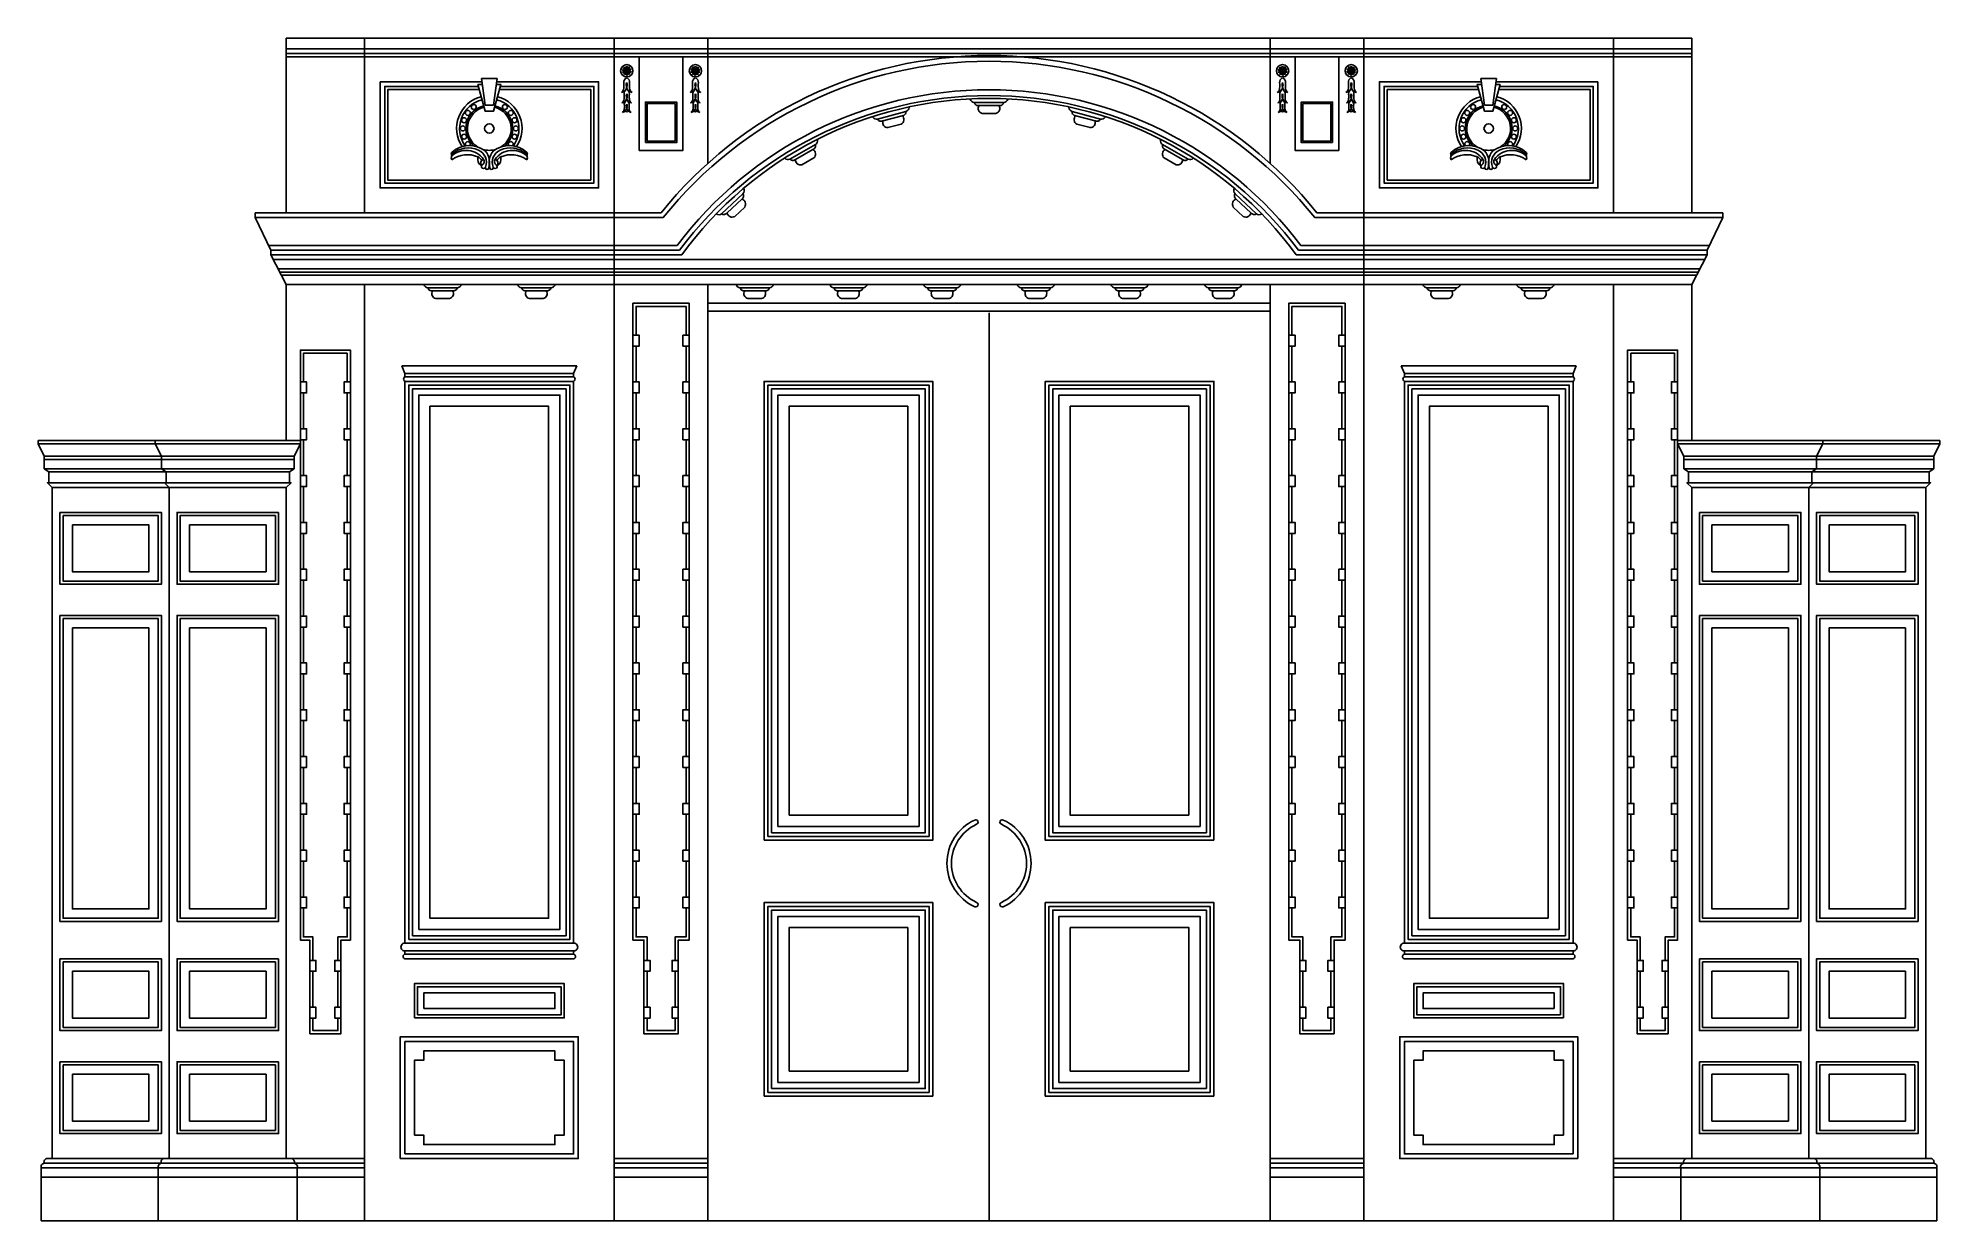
# Model space of a CAD drawing. Header units: metres. Extents: x -10 to 6080, y 0 to 3790.
import ezdxf

# ---------------------------------------------------------------- set-up
doc = ezdxf.new("R2010")
doc.units = ezdxf.units.M
for name, color, linetype in [('1', 3, 'Continuous'), ('2', 2, 'Continuous'), ('3', 3, 'Continuous'), ('7', 7, 'Continuous')]:
    doc.layers.add(name, color=color, linetype=linetype)

msp = doc.modelspace()

# ---------------------------------------------------------------- linework, layer by layer
at = {"layer": '1'}
for p, q in [((785, 3755), (5285, 3755)), ((785, 3740), (5285, 3740)), ((758.68, 3050), (5311.32, 3050)), ((763.95, 3040), (5306.05, 3040)), ((769.21, 3030), (5300.79, 3030)), ((4531.66, 2990), (4437.66, 2990)), ((4831.66, 2990), (4737.66, 2990)), ((4516.66, 2980), (4452.66, 2980)), ((4506.66, 2955), (4462.66, 2955)), ((4816.66, 2980), (4752.66, 2980)), ((4806.66, 2955), (4762.66, 2955)), ((1705, 2715), (1165, 2715)), ((1705, 2705), (1165, 2705)), ((4365, 2715), (4905, 2715)), ((4365, 2705), (4905, 2705)), ((-10, 2490), (830, 2490)), ((10, 2450), (810, 2450)), ((10, 2440), (810, 2440)), ((6080, 2490), (5240, 2490)), ((6060, 2450), (5260, 2450)), ((6060, 2440), (5260, 2440)), ((10, 2410), (810, 2410)), ((25, 2400), (795, 2400)), ((6060, 2410), (5260, 2410)), ((6045, 2400), (5275, 2400)), ((20, 2365), (795, 2365)), ((6050, 2365), (5275, 2365)), ((1163.91, 865), (1705, 865)), ((1165, 855), (1705, 855)), ((4906.09, 865), (4365, 865)), ((4905, 855), (4365, 855)), ((10, 185), (1035, 185)), ((1835, 200), (2135, 200)), ((1835, 185), (2135, 185)), ((4235, 200), (3935, 200)), ((4235, 185), (3935, 185)), ((6060, 185), (5035, 185)), ((0, 170), (1035, 170)), ((0, 140), (1035, 140)), ((1835, 170), (2135, 170)), ((1835, 140), (2135, 140)), ((4235, 170), (3935, 170)), ((4235, 140), (3935, 140)), ((6070, 170), (5035, 170)), ((6070, 140), (5035, 140))]:
    msp.add_line(p, q, dxfattribs=at)
for points in [[(685, 3215), (1992.17, 3215, -0.48), (4077.83, 3215), (5385, 3215)], [(727.86, 3125), (2036.25, 3125, -0.5), (4033.75, 3125), (5342.14, 3125)], [(735, 3110), (2043.79, 3110, -0.5), (4026.21, 3110), (5335, 3110)], [(2975, 3593.54, 0.29), (2988, 3583.54), (3082, 3583.54, 0.29), (3095, 3593.54, 0.29)], [(2663.13, 3536.5, 0.29), (2678.27, 3530.21), (2769.07, 3554.54, 0.29), (2779.04, 3567.56, 0.29)], [(2678.27, 3530.21, 0.42), (2695.35, 3524.43), (2757.17, 3540.99, 0.42), (2769.07, 3554.54, 0.42)], [(2695.35, 3524.43, 0.53), (2711.48, 3502.87), (2753.98, 3514.26, 0.53), (2757.17, 3540.99, 0.53)], [(2988, 3583.54, 0.42), (3003, 3573.54), (3067, 3573.54, 0.42), (3082, 3583.54, 0.42)], [(3003, 3573.54, 0.53), (3013, 3548.54), (3057, 3548.54, 0.53), (3067, 3573.54, 0.53)], [(3406.87, 3536.5, -0.29), (3391.73, 3530.21), (3300.93, 3554.54, -0.29), (3290.96, 3567.56, -0.29)], [(3391.73, 3530.21, -0.42), (3374.65, 3524.43), (3312.83, 3540.99, -0.42), (3300.93, 3554.54, -0.42)], [(3374.65, 3524.43, -0.53), (3358.52, 3502.87), (3316.02, 3514.26, -0.53), (3312.83, 3540.99, -0.53)], [(1422.41, 3376.39, 0.41), (1400.41, 3430.79, 0.3), (1315.39, 3417.42)], [(1447.59, 3376.39, -0.41), (1469.59, 3430.79, -0.3), (1554.61, 3417.42)], [(2380.93, 3404.54, 0.29), (2397.17, 3402.24), (2478.98, 3448.53, 0.29), (2485.37, 3463.63, 0.29)], [(2397.17, 3402.24, 0.42), (2415.15, 3400.92), (2470.85, 3432.44, 0.42), (2478.98, 3448.53, 0.42)], [(2415.15, 3400.92, 0.53), (2436.16, 3384.09), (2474.46, 3405.76, 0.53), (2470.85, 3432.44, 0.53)], [(3689.07, 3404.54, -0.29), (3672.83, 3402.24), (3591.02, 3448.53, -0.29), (3584.63, 3463.63, -0.29)], [(3654.85, 3400.92, -0.53), (3633.84, 3384.09), (3595.54, 3405.76, -0.53), (3599.15, 3432.44, -0.53)], [(3672.83, 3402.24, -0.42), (3654.85, 3400.92), (3599.15, 3432.44, -0.42), (3591.02, 3448.53, -0.42)], [(4622.41, 3376.39, 0.41), (4600.41, 3430.79, 0.3), (4515.39, 3417.42)], [(4647.59, 3376.39, -0.41), (4669.59, 3430.79, -0.3), (4754.61, 3417.42)], [(2162.18, 3225.49, 0.29), (2178.51, 3227.04), (2247.26, 3291.15, 0.29), (2249.95, 3307.33, 0.29)], [(2178.51, 3227.04, 0.42), (2196.3, 3229.96), (2243.11, 3273.61, 0.42), (2247.26, 3291.15, 0.42)], [(3907.82, 3225.49, -0.29), (3891.49, 3227.04), (3822.74, 3291.15, -0.29), (3820.05, 3307.33, -0.29)], [(3891.49, 3227.04, -0.42), (3873.7, 3229.96), (3826.89, 3273.61, -0.42), (3822.74, 3291.15, -0.42)], [(2196.3, 3229.96, 0.53), (2220.67, 3218.49), (2252.85, 3248.5, 0.53), (2243.11, 3273.61, 0.53)], [(3873.7, 3229.96, -0.53), (3849.33, 3218.49), (3817.15, 3248.5, -0.53), (3826.89, 3273.61, -0.53)], [(1225.34, 3000, 0.29), (1238.34, 2990), (1332.34, 2990, 0.29), (1345.34, 3000, 0.29)], [(1238.34, 2990, 0.42), (1253.34, 2980), (1317.34, 2980, 0.42), (1332.34, 2990, 0.42)], [(1525.34, 3000, 0.29), (1538.34, 2990), (1632.34, 2990, 0.29), (1645.34, 3000)], [(1538.34, 2990, 0.42), (1553.34, 2980), (1617.34, 2980, 0.42), (1632.34, 2990, 0.42)], [(2225.03, 3000, 0.29), (2238.03, 2990), (2332.03, 2990, 0.29), (2345.03, 3000, 0.29)], [(2238.03, 2990, 0.42), (2253.03, 2980), (2317.03, 2980, 0.42), (2332.03, 2990, 0.42)], [(2525.03, 3000, 0.29), (2538.03, 2990), (2632.03, 2990, 0.29), (2645.03, 3000, 0.29)], [(2538.03, 2990, 0.42), (2553.03, 2980), (2617.03, 2980, 0.42), (2632.03, 2990, 0.42)], [(2825.03, 3000, 0.29), (2838.03, 2990), (2932.03, 2990, 0.29), (2945.03, 3000, 0.29)], [(2838.03, 2990, 0.42), (2853.03, 2980), (2917.03, 2980, 0.42), (2932.03, 2990, 0.42)], [(3244.97, 3000, -0.29), (3231.97, 2990), (3137.97, 2990, -0.29), (3124.97, 3000, -0.29)], [(3231.97, 2990, -0.42), (3216.97, 2980), (3152.97, 2980, -0.42), (3137.97, 2990, -0.42)], [(3544.97, 3000, -0.29), (3531.97, 2990), (3437.97, 2990, -0.29), (3424.97, 3000, -0.29)], [(3531.97, 2990, -0.42), (3516.97, 2980), (3452.97, 2980, -0.42), (3437.97, 2990, -0.42)], [(3844.97, 3000, -0.29), (3831.97, 2990), (3737.97, 2990, -0.29), (3724.97, 3000, -0.29)], [(3831.97, 2990, -0.42), (3816.97, 2980), (3752.97, 2980, -0.42), (3737.97, 2990, -0.42)], [(1253.34, 2980, 0.53), (1263.34, 2955), (1307.34, 2955, 0.53), (1317.34, 2980, 0.53)], [(1553.34, 2980, 0.53), (1563.34, 2955), (1607.34, 2955, 0.53), (1617.34, 2980, 0.53)], [(2253.03, 2980, 0.53), (2263.03, 2955), (2307.03, 2955, 0.53), (2317.03, 2980, 0.53)], [(2553.03, 2980, 0.53), (2563.03, 2955), (2607.03, 2955, 0.53), (2617.03, 2980, 0.53)], [(2853.03, 2980, 0.53), (2863.03, 2955), (2907.03, 2955, 0.53), (2917.03, 2980, 0.53)], [(3216.97, 2980, -0.53), (3206.97, 2955), (3162.97, 2955, -0.53), (3152.97, 2980, -0.53)], [(3516.97, 2980, -0.53), (3506.97, 2955), (3462.97, 2955, -0.53), (3452.97, 2980, -0.53)], [(3816.97, 2980, -0.53), (3806.97, 2955), (3762.97, 2955, -0.53), (3752.97, 2980, -0.53)]]:
    msp.add_lwpolyline(points, format="xyb", dxfattribs=at)
for points in [[(1470.38, 3635), (1770, 3635), (1770, 3325), (1100, 3325), (1100, 3635), (1400.39, 3635)], [(1467.58, 3625), (1760, 3625), (1760, 3335), (1110, 3335), (1110, 3625), (1403.1, 3625)], [(4599.62, 3635), (4300, 3635), (4300, 3325), (4970, 3325), (4970, 3635), (4669.61, 3635)], [(4602.42, 3625), (4310, 3625), (4310, 3335), (4960, 3335), (4960, 3625), (4666.9, 3625)], [(2065, 2837.95), (2065, 2930), (1905, 2930), (1905, 2837.95)], [(4005, 2837.95), (4005, 2930), (4165, 2930), (4165, 2837.95)], [(1905, 2802.95), (1905, 2687.95)], [(2065, 2687.95), (2065, 2802.95)], [(4005, 2687.95), (4005, 2802.95)], [(4165, 2802.95), (4165, 2687.95)], [(980, 2780), (840, 2780), (840, 2687.95)], [(980, 2687.95), (980, 2780)], [(5090, 2780), (5230, 2780), (5230, 2687.95)], [(5090, 2687.95), (5090, 2780)], [(840, 2652.95), (840, 2537.95)], [(980, 2537.95), (980, 2652.95)], [(1905, 2652.95), (1905, 2537.95)], [(2065, 2537.95), (2065, 2652.95)], [(4005, 2537.95), (4005, 2652.95)], [(4165, 2652.95), (4165, 2537.95)], [(5090, 2537.95), (5090, 2652.95)], [(5230, 2652.95), (5230, 2537.95)], [(840, 2502.95), (840, 2387.95)], [(980, 2387.95), (980, 2502.95)], [(1905, 2502.95), (1905, 2387.95)], [(2065, 2387.95), (2065, 2502.95)], [(4005, 2387.95), (4005, 2502.95)], [(4165, 2502.95), (4165, 2387.95)], [(5090, 2387.95), (5090, 2502.95)], [(5230, 2502.95), (5230, 2387.95)], [(840, 2352.95), (840, 2237.95)], [(980, 2237.95), (980, 2352.95)], [(1905, 2352.95), (1905, 2237.95)], [(2065, 2237.95), (2065, 2352.95)], [(4005, 2237.95), (4005, 2352.95)], [(4165, 2352.95), (4165, 2237.95)], [(5090, 2237.95), (5090, 2352.95)], [(5230, 2352.95), (5230, 2237.95)], [(840, 2202.95), (840, 2087.95)], [(980, 2087.95), (980, 2202.95)], [(1905, 2202.95), (1905, 2087.95)], [(2065, 2087.95), (2065, 2202.95)], [(4005, 2087.95), (4005, 2202.95)], [(4165, 2202.95), (4165, 2087.95)], [(5090, 2087.95), (5090, 2202.95)], [(5230, 2202.95), (5230, 2087.95)], [(840, 2052.95), (840, 1937.95)], [(980, 1937.95), (980, 2052.95)], [(1905, 2052.95), (1905, 1937.95)], [(2065, 1937.95), (2065, 2052.95)], [(4005, 1937.95), (4005, 2052.95)], [(4165, 2052.95), (4165, 1937.95)], [(5090, 1937.95), (5090, 2052.95)], [(5230, 2052.95), (5230, 1937.95)], [(840, 1902.95), (840, 1787.95)], [(980, 1787.95), (980, 1902.95)], [(1905, 1902.95), (1905, 1787.95)], [(2065, 1787.95), (2065, 1902.95)], [(4005, 1787.95), (4005, 1902.95)], [(4165, 1902.95), (4165, 1787.95)], [(5090, 1787.95), (5090, 1902.95)], [(5230, 1902.95), (5230, 1787.95)], [(840, 1752.95), (840, 1637.95)], [(980, 1637.95), (980, 1752.95)], [(1905, 1752.95), (1905, 1637.95)], [(2065, 1637.95), (2065, 1752.95)], [(4005, 1637.95), (4005, 1752.95)], [(4165, 1752.95), (4165, 1637.95)], [(5090, 1637.95), (5090, 1752.95)], [(5230, 1752.95), (5230, 1637.95)], [(840, 1602.95), (840, 1487.95)], [(980, 1487.95), (980, 1602.95)], [(1905, 1602.95), (1905, 1487.95)], [(2065, 1487.95), (2065, 1602.95)], [(4005, 1487.95), (4005, 1602.95)], [(4165, 1602.95), (4165, 1487.95)], [(5090, 1487.95), (5090, 1602.95)], [(5230, 1602.95), (5230, 1487.95)], [(840, 1452.95), (840, 1337.95)], [(980, 1337.95), (980, 1452.95)], [(1905, 1452.95), (1905, 1337.95)], [(2065, 1337.95), (2065, 1452.95)], [(4005, 1337.95), (4005, 1452.95)], [(4165, 1452.95), (4165, 1337.95)], [(5090, 1337.95), (5090, 1452.95)], [(5230, 1452.95), (5230, 1337.95)], [(840, 1302.95), (840, 1187.95)], [(980, 1187.95), (980, 1302.95)], [(1905, 1302.95), (1905, 1187.95)], [(2065, 1187.95), (2065, 1302.95)], [(4005, 1187.95), (4005, 1302.95)], [(4165, 1302.95), (4165, 1187.95)], [(5090, 1187.95), (5090, 1302.95)], [(5230, 1302.95), (5230, 1187.95)], [(840, 1152.95), (840, 1037.95)], [(980, 1037.95), (980, 1152.95)], [(1905, 1152.95), (1905, 1037.95)], [(2065, 1037.95), (2065, 1152.95)], [(4005, 1037.95), (4005, 1152.95)], [(4165, 1152.95), (4165, 1037.95)], [(5090, 1037.95), (5090, 1152.95)], [(5230, 1152.95), (5230, 1037.95)], [(840, 1002.95), (840, 910), (870, 910), (870, 834.84)], [(950, 834.84), (950, 910), (980, 910), (980, 1002.95)], [(1905, 1002.95), (1905, 910), (1940, 910), (1940, 834.84)], [(2030, 834.84), (2030, 910), (2065, 910), (2065, 1002.95)], [(4040, 834.84), (4040, 910), (4005, 910), (4005, 1002.95)], [(4165, 1002.95), (4165, 910), (4130, 910), (4130, 834.84)], [(5120, 834.84), (5120, 910), (5090, 910), (5090, 1002.95)], [(5230, 1002.95), (5230, 910), (5200, 910), (5200, 834.84)], [(870, 799.84), (870, 684.84)], [(950, 684.84), (950, 799.84)], [(1940, 799.84), (1940, 684.84)], [(2030, 684.84), (2030, 799.84)], [(4040, 684.84), (4040, 799.84)], [(4130, 799.84), (4130, 684.84)], [(5120, 684.84), (5120, 799.84)], [(5200, 799.84), (5200, 684.84)], [(870, 649.84), (870, 610), (950, 610), (950, 649.84)], [(1940, 649.84), (1940, 610), (2030, 610), (2030, 649.84)], [(4130, 649.84), (4130, 610), (4040, 610), (4040, 649.84)], [(5200, 649.84), (5200, 610), (5120, 610), (5120, 649.84)]]:
    msp.add_lwpolyline(points, dxfattribs=at)
for points in [[(1935, 3455), (2035, 3455), (2035, 3585), (1935, 3585)], [(1940, 3460), (2030, 3460), (2030, 3580), (1940, 3580)], [(4135, 3455), (4035, 3455), (4035, 3585), (4135, 3585)], [(4130, 3460), (4040, 3460), (4040, 3580), (4130, 3580)], [(1895, 2802.95), (1915, 2802.95), (1915, 2837.95), (1895, 2837.95)], [(2075, 2802.95), (2055, 2802.95), (2055, 2837.95), (2075, 2837.95)], [(3995, 2802.95), (4015, 2802.95), (4015, 2837.95), (3995, 2837.95)], [(4175, 2802.95), (4155, 2802.95), (4155, 2837.95), (4175, 2837.95)], [(830, 2652.95), (850, 2652.95), (850, 2687.95), (830, 2687.95)], [(990, 2652.95), (970, 2652.95), (970, 2687.95), (990, 2687.95)], [(1895, 2652.95), (1915, 2652.95), (1915, 2687.95), (1895, 2687.95)], [(2075, 2652.95), (2055, 2652.95), (2055, 2687.95), (2075, 2687.95)], [(3995, 2652.95), (4015, 2652.95), (4015, 2687.95), (3995, 2687.95)], [(4175, 2652.95), (4155, 2652.95), (4155, 2687.95), (4175, 2687.95)], [(5080, 2652.95), (5100, 2652.95), (5100, 2687.95), (5080, 2687.95)], [(5240, 2652.95), (5220, 2652.95), (5220, 2687.95), (5240, 2687.95)], [(1177, 902), (1693, 902), (1693, 2678), (1177, 2678)], [(1189, 914), (1681, 914), (1681, 2666), (1189, 2666)], [(1209, 934), (1661, 934), (1661, 2646), (1209, 2646)], [(2327, 1232), (2843, 1232), (2843, 2678), (2327, 2678)], [(2339, 1244), (2831, 1244), (2831, 2666), (2339, 2666)], [(2359, 1264), (2811, 1264), (2811, 2646), (2359, 2646)], [(3743, 1232), (3227, 1232), (3227, 2678), (3743, 2678)], [(3731, 1244), (3239, 1244), (3239, 2666), (3731, 2666)], [(3711, 1264), (3259, 1264), (3259, 2646), (3711, 2646)], [(4893, 902), (4377, 902), (4377, 2678), (4893, 2678)], [(4881, 914), (4389, 914), (4389, 2666), (4881, 2666)], [(4861, 934), (4409, 934), (4409, 2646), (4861, 2646)], [(830, 2502.95), (850, 2502.95), (850, 2537.95), (830, 2537.95)], [(990, 2502.95), (970, 2502.95), (970, 2537.95), (990, 2537.95)], [(1895, 2502.95), (1915, 2502.95), (1915, 2537.95), (1895, 2537.95)], [(2075, 2502.95), (2055, 2502.95), (2055, 2537.95), (2075, 2537.95)], [(3995, 2502.95), (4015, 2502.95), (4015, 2537.95), (3995, 2537.95)], [(4175, 2502.95), (4155, 2502.95), (4155, 2537.95), (4175, 2537.95)], [(5080, 2502.95), (5100, 2502.95), (5100, 2537.95), (5080, 2537.95)], [(5240, 2502.95), (5220, 2502.95), (5220, 2537.95), (5240, 2537.95)], [(830, 2352.95), (850, 2352.95), (850, 2387.95), (830, 2387.95)], [(990, 2352.95), (970, 2352.95), (970, 2387.95), (990, 2387.95)], [(1895, 2352.95), (1915, 2352.95), (1915, 2387.95), (1895, 2387.95)], [(2075, 2352.95), (2055, 2352.95), (2055, 2387.95), (2075, 2387.95)], [(3995, 2352.95), (4015, 2352.95), (4015, 2387.95), (3995, 2387.95)], [(4175, 2352.95), (4155, 2352.95), (4155, 2387.95), (4175, 2387.95)], [(5080, 2352.95), (5100, 2352.95), (5100, 2387.95), (5080, 2387.95)], [(5240, 2352.95), (5220, 2352.95), (5220, 2387.95), (5240, 2387.95)], [(70, 2260), (375, 2260), (375, 2050), (70, 2050)], [(750, 2260), (445, 2260), (445, 2050), (750, 2050)], [(5320, 2260), (5625, 2260), (5625, 2050), (5320, 2050)], [(6000, 2260), (5695, 2260), (5695, 2050), (6000, 2050)], [(830, 2202.95), (850, 2202.95), (850, 2237.95), (830, 2237.95)], [(990, 2202.95), (970, 2202.95), (970, 2237.95), (990, 2237.95)], [(1895, 2202.95), (1915, 2202.95), (1915, 2237.95), (1895, 2237.95)], [(2075, 2202.95), (2055, 2202.95), (2055, 2237.95), (2075, 2237.95)], [(3995, 2202.95), (4015, 2202.95), (4015, 2237.95), (3995, 2237.95)], [(4175, 2202.95), (4155, 2202.95), (4155, 2237.95), (4175, 2237.95)], [(5080, 2202.95), (5100, 2202.95), (5100, 2237.95), (5080, 2237.95)], [(5240, 2202.95), (5220, 2202.95), (5220, 2237.95), (5240, 2237.95)], [(830, 2052.95), (850, 2052.95), (850, 2087.95), (830, 2087.95)], [(990, 2052.95), (970, 2052.95), (970, 2087.95), (990, 2087.95)], [(1895, 2052.95), (1915, 2052.95), (1915, 2087.95), (1895, 2087.95)], [(2075, 2052.95), (2055, 2052.95), (2055, 2087.95), (2075, 2087.95)], [(3995, 2052.95), (4015, 2052.95), (4015, 2087.95), (3995, 2087.95)], [(4175, 2052.95), (4155, 2052.95), (4155, 2087.95), (4175, 2087.95)], [(5080, 2052.95), (5100, 2052.95), (5100, 2087.95), (5080, 2087.95)], [(5240, 2052.95), (5220, 2052.95), (5220, 2087.95), (5240, 2087.95)], [(70, 1930), (375, 1930), (375, 970), (70, 970)], [(750, 1930), (445, 1930), (445, 970), (750, 970)], [(830, 1902.95), (850, 1902.95), (850, 1937.95), (830, 1937.95)], [(990, 1902.95), (970, 1902.95), (970, 1937.95), (990, 1937.95)], [(1895, 1902.95), (1915, 1902.95), (1915, 1937.95), (1895, 1937.95)], [(2075, 1902.95), (2055, 1902.95), (2055, 1937.95), (2075, 1937.95)], [(3995, 1902.95), (4015, 1902.95), (4015, 1937.95), (3995, 1937.95)], [(4175, 1902.95), (4155, 1902.95), (4155, 1937.95), (4175, 1937.95)], [(5080, 1902.95), (5100, 1902.95), (5100, 1937.95), (5080, 1937.95)], [(5240, 1902.95), (5220, 1902.95), (5220, 1937.95), (5240, 1937.95)], [(5320, 1930), (5625, 1930), (5625, 970), (5320, 970)], [(6000, 1930), (5695, 1930), (5695, 970), (6000, 970)], [(830, 1752.95), (850, 1752.95), (850, 1787.95), (830, 1787.95)], [(830, 1752.95), (850, 1752.95), (850, 1787.95), (830, 1787.95)], [(990, 1752.95), (970, 1752.95), (970, 1787.95), (990, 1787.95)], [(990, 1752.95), (970, 1752.95), (970, 1787.95), (990, 1787.95)], [(1895, 1752.95), (1915, 1752.95), (1915, 1787.95), (1895, 1787.95)], [(1895, 1752.95), (1915, 1752.95), (1915, 1787.95), (1895, 1787.95)], [(2075, 1752.95), (2055, 1752.95), (2055, 1787.95), (2075, 1787.95)], [(2075, 1752.95), (2055, 1752.95), (2055, 1787.95), (2075, 1787.95)], [(3995, 1752.95), (4015, 1752.95), (4015, 1787.95), (3995, 1787.95)], [(3995, 1752.95), (4015, 1752.95), (4015, 1787.95), (3995, 1787.95)], [(4175, 1752.95), (4155, 1752.95), (4155, 1787.95), (4175, 1787.95)], [(4175, 1752.95), (4155, 1752.95), (4155, 1787.95), (4175, 1787.95)], [(5080, 1752.95), (5100, 1752.95), (5100, 1787.95), (5080, 1787.95)], [(5080, 1752.95), (5100, 1752.95), (5100, 1787.95), (5080, 1787.95)], [(5240, 1752.95), (5220, 1752.95), (5220, 1787.95), (5240, 1787.95)], [(5240, 1752.95), (5220, 1752.95), (5220, 1787.95), (5240, 1787.95)], [(830, 1602.95), (850, 1602.95), (850, 1637.95), (830, 1637.95)], [(990, 1602.95), (970, 1602.95), (970, 1637.95), (990, 1637.95)], [(1895, 1602.95), (1915, 1602.95), (1915, 1637.95), (1895, 1637.95)], [(2075, 1602.95), (2055, 1602.95), (2055, 1637.95), (2075, 1637.95)], [(3995, 1602.95), (4015, 1602.95), (4015, 1637.95), (3995, 1637.95)], [(4175, 1602.95), (4155, 1602.95), (4155, 1637.95), (4175, 1637.95)], [(5080, 1602.95), (5100, 1602.95), (5100, 1637.95), (5080, 1637.95)], [(5240, 1602.95), (5220, 1602.95), (5220, 1637.95), (5240, 1637.95)], [(830, 1452.95), (850, 1452.95), (850, 1487.95), (830, 1487.95)], [(990, 1452.95), (970, 1452.95), (970, 1487.95), (990, 1487.95)], [(1895, 1452.95), (1915, 1452.95), (1915, 1487.95), (1895, 1487.95)], [(2075, 1452.95), (2055, 1452.95), (2055, 1487.95), (2075, 1487.95)], [(3995, 1452.95), (4015, 1452.95), (4015, 1487.95), (3995, 1487.95)], [(4175, 1452.95), (4155, 1452.95), (4155, 1487.95), (4175, 1487.95)], [(5080, 1452.95), (5100, 1452.95), (5100, 1487.95), (5080, 1487.95)], [(5240, 1452.95), (5220, 1452.95), (5220, 1487.95), (5240, 1487.95)], [(830, 1302.95), (850, 1302.95), (850, 1337.95), (830, 1337.95)], [(990, 1302.95), (970, 1302.95), (970, 1337.95), (990, 1337.95)], [(1895, 1302.95), (1915, 1302.95), (1915, 1337.95), (1895, 1337.95)], [(2075, 1302.95), (2055, 1302.95), (2055, 1337.95), (2075, 1337.95)], [(3995, 1302.95), (4015, 1302.95), (4015, 1337.95), (3995, 1337.95)], [(4175, 1302.95), (4155, 1302.95), (4155, 1337.95), (4175, 1337.95)], [(5080, 1302.95), (5100, 1302.95), (5100, 1337.95), (5080, 1337.95)], [(5240, 1302.95), (5220, 1302.95), (5220, 1337.95), (5240, 1337.95)], [(830, 1152.95), (850, 1152.95), (850, 1187.95), (830, 1187.95)], [(990, 1152.95), (970, 1152.95), (970, 1187.95), (990, 1187.95)], [(1895, 1152.95), (1915, 1152.95), (1915, 1187.95), (1895, 1187.95)], [(2075, 1152.95), (2055, 1152.95), (2055, 1187.95), (2075, 1187.95)], [(3995, 1152.95), (4015, 1152.95), (4015, 1187.95), (3995, 1187.95)], [(4175, 1152.95), (4155, 1152.95), (4155, 1187.95), (4175, 1187.95)], [(5080, 1152.95), (5100, 1152.95), (5100, 1187.95), (5080, 1187.95)], [(5240, 1152.95), (5220, 1152.95), (5220, 1187.95), (5240, 1187.95)], [(830, 1002.95), (850, 1002.95), (850, 1037.95), (830, 1037.95)], [(990, 1002.95), (970, 1002.95), (970, 1037.95), (990, 1037.95)], [(1895, 1002.95), (1915, 1002.95), (1915, 1037.95), (1895, 1037.95)], [(2075, 1002.95), (2055, 1002.95), (2055, 1037.95), (2075, 1037.95)], [(3995, 1002.95), (4015, 1002.95), (4015, 1037.95), (3995, 1037.95)], [(4175, 1002.95), (4155, 1002.95), (4155, 1037.95), (4175, 1037.95)], [(5080, 1002.95), (5100, 1002.95), (5100, 1037.95), (5080, 1037.95)], [(5240, 1002.95), (5220, 1002.95), (5220, 1037.95), (5240, 1037.95)], [(2327, 412), (2843, 412), (2843, 1008), (2327, 1008)], [(2339, 424), (2831, 424), (2831, 996), (2339, 996)], [(2359, 444), (2811, 444), (2811, 976), (2359, 976)], [(3743, 412), (3227, 412), (3227, 1008), (3743, 1008)], [(3731, 424), (3239, 424), (3239, 996), (3731, 996)], [(3711, 444), (3259, 444), (3259, 976), (3711, 976)], [(70, 830), (375, 830), (375, 620), (70, 620)], [(750, 830), (445, 830), (445, 620), (750, 620)], [(860, 799.84), (880, 799.84), (880, 834.84), (860, 834.84)], [(960, 799.84), (940, 799.84), (940, 834.84), (960, 834.84)], [(1930, 799.84), (1950, 799.84), (1950, 834.84), (1930, 834.84)], [(2040, 799.84), (2020, 799.84), (2020, 834.84), (2040, 834.84)], [(4030, 799.84), (4050, 799.84), (4050, 834.84), (4030, 834.84)], [(4140, 799.84), (4120, 799.84), (4120, 834.84), (4140, 834.84)], [(5110, 799.84), (5130, 799.84), (5130, 834.84), (5110, 834.84)], [(5210, 799.84), (5190, 799.84), (5190, 834.84), (5210, 834.84)], [(5320, 830), (5625, 830), (5625, 620), (5320, 620)], [(6000, 830), (5695, 830), (5695, 620), (6000, 620)], [(1205, 660.42), (1665, 660.42), (1665, 750.42), (1205, 750.42)], [(4865, 660.42), (4405, 660.42), (4405, 750.42), (4865, 750.42)], [(860, 649.84), (880, 649.84), (880, 684.84), (860, 684.84)], [(960, 649.84), (940, 649.84), (940, 684.84), (960, 684.84)], [(1930, 649.84), (1950, 649.84), (1950, 684.84), (1930, 684.84)], [(2040, 649.84), (2020, 649.84), (2020, 684.84), (2040, 684.84)], [(4030, 649.84), (4050, 649.84), (4050, 684.84), (4030, 684.84)], [(4140, 649.84), (4120, 649.84), (4120, 684.84), (4140, 684.84)], [(5110, 649.84), (5130, 649.84), (5130, 684.84), (5110, 684.84)], [(5210, 649.84), (5190, 649.84), (5190, 684.84), (5210, 684.84)], [(1165, 215), (1705, 215), (1705, 575), (1165, 575)], [(4905, 215), (4365, 215), (4365, 575), (4905, 575)], [(70, 500), (375, 500), (375, 290), (70, 290)], [(750, 500), (445, 500), (445, 290), (750, 290)], [(5320, 500), (5625, 500), (5625, 290), (5320, 290)], [(6000, 500), (5695, 500), (5695, 290), (6000, 290)]]:
    msp.add_lwpolyline(points, close=True, dxfattribs=at)
for centre, radius in [((1354.16, 3526.41), 8), ((1366.23, 3550.1), 8), ((1385.04, 3568.91), 8), ((1484.96, 3568.91), 8), ((1503.77, 3550.1), 8), ((1515.84, 3526.41), 8), ((4554.16, 3526.41), 8), ((4566.23, 3550.1), 8), ((4585.04, 3568.91), 8), ((4684.96, 3568.91), 8), ((4703.77, 3550.1), 8), ((4715.84, 3526.41), 8), ((1350, 3500.14), 8), ((1354.16, 3473.88), 8), ((1435, 3500.14), 15), ((1515.84, 3473.88), 8), ((1520, 3500.14), 8), ((4550, 3500.14), 8), ((4554.16, 3473.88), 8), ((4635, 3500.14), 15), ((4715.84, 3473.88), 8), ((4720, 3500.14), 8)]:
    msp.add_circle(centre, radius, dxfattribs=at)
for centre, radius, start, end in [((1435, 3500.14), 95, 104.04, 215.89), ((1435, 3500.14), 75, 103.75, 227.96), ((1435, 3500.14), 70, 103.65, 236.84), ((1435, 3500.14), 70, 303.16, 76.25), ((1435, 3500.14), 75, 312.04, 76.12), ((1435, 3500.14), 95, 324.11, 75.75), ((4635, 3500.14), 95, 104.25, 215.89), ((4635, 3500.14), 75, 103.88, 227.96), ((4635, 3500.14), 70, 103.75, 236.84), ((4635, 3500.14), 70, 303.16, 76.35), ((4635, 3500.14), 75, 312.04, 76.25), ((4635, 3500.14), 95, 324.11, 75.96), ((1361.18, 3361.32), 68.65, 35.92, 132.28), ((1366.23, 3450.18), 8, 324.44, 222.33), ((1435, 3500.14), 70, 253.31, 286.69), ((1508.82, 3361.32), 68.65, 47.72, 144.08), ((1503.77, 3450.18), 8, 317.67, 215.56), ((4561.18, 3361.32), 68.65, 35.92, 132.28), ((4566.23, 3450.18), 8, 324.44, 222.33), ((4635, 3500.14), 70, 253.31, 286.69), ((4708.82, 3361.32), 68.65, 47.72, 144.08), ((4703.77, 3450.18), 8, 317.67, 215.56), ((1390.3, 3387.58), 22.71, 25.73, 69.39), ((1421.76, 3388.05), 14.46, 110.23, 215.51), ((1404.41, 3394.73), 14.15, 305.29, 29.03), ((1465.59, 3394.73), 14.15, 150.97, 234.71), ((1448.24, 3388.05), 14.46, 324.49, 69.77), ((1479.7, 3387.58), 22.71, 110.61, 154.27), ((4590.3, 3387.58), 22.71, 25.73, 69.39), ((4621.76, 3388.05), 14.46, 110.23, 215.51), ((4604.41, 3394.73), 14.15, 305.29, 29.03), ((4665.59, 3394.73), 14.15, 150.97, 234.71), ((4648.24, 3388.05), 14.46, 324.49, 69.77), ((4679.7, 3387.58), 22.71, 110.61, 154.27), ((4438.93, 3005.1), 15.15, 199.67, 265.2), ((4450.14, 2992.46), 12.72, 191.17, 281.45), ((4519.18, 2992.46), 12.72, 258.55, 348.83), ((4530.39, 3005.1), 15.15, 274.8, 340.33), ((4738.93, 3005.1), 15.15, 199.67, 265.2), ((4750.14, 2992.46), 12.72, 191.17, 281.45), ((4819.18, 2992.46), 12.72, 258.55, 348.83), ((4830.39, 3005.1), 15.15, 274.8, 340.33), ((4466.13, 2970.89), 16.26, 145.93, 257.68), ((4503.19, 2970.89), 16.26, 282.32, 34.07), ((4766.13, 2970.89), 16.26, 145.93, 257.68), ((4803.19, 2970.89), 16.26, 282.32, 34.07)]:
    msp.add_arc(centre, radius, start, end, dxfattribs=at)
at = {"layer": '2'}
msp.add_line((0, 0), (6070, 0), dxfattribs=at)
at = {"layer": '3'}
for centre, radius in [((1875.12, 3685.05), 19.85), ((2094.88, 3685.05), 19.85), ((3975.12, 3685.05), 19.85), ((4194.88, 3685.05), 19.85), ((1874.86, 3556.83), 3.68), ((2095.14, 3556.83), 3.68), ((3974.86, 3556.83), 3.68), ((4195.14, 3556.83), 3.68)]:
    msp.add_circle(centre, radius, dxfattribs=at)
for centre, radius, start, end in [((1865.2, 3679.53), 10.76, 29.73, 113.2), ((1870.16, 3694.32), 10.42, 208.02, 294.9), ((1870.34, 3674.75), 10.76, 65.73, 149.2), ((1865.66, 3689.63), 10.42, 244.02, 330.9), ((1882.27, 3647.89), 16.84, 120.25, 183.28), ((1876.55, 3695.46), 10.42, 172.02, 258.9), ((1863.85, 3686.42), 10.76, 353.73, 77.2), ((1877.3, 3673.91), 10.76, 101.73, 185.2), ((1864.77, 3683.19), 10.42, 280.02, 6.9), ((1882.4, 3692.63), 10.42, 136.02, 222.9), ((1883.43, 3677.32), 10.76, 137.73, 221.2), ((1866.8, 3692.78), 10.76, 317.73, 41.2), ((1885.47, 3686.91), 10.42, 100.02, 186.9), ((1872.94, 3696.19), 10.76, 281.73, 5.2), ((1867.84, 3677.46), 10.42, 316.02, 42.9), ((1884.58, 3680.47), 10.42, 64.02, 150.9), ((1879.9, 3695.35), 10.76, 245.73, 329.2), ((1886.39, 3683.68), 10.76, 173.73, 257.2), ((1880.08, 3675.78), 10.42, 28.02, 114.9), ((1885.04, 3690.57), 10.76, 209.73, 293.2), ((1873.69, 3674.63), 10.42, 352.02, 78.9), ((1867.58, 3647.89), 16.84, 356.72, 59.75), ((2089.92, 3675.78), 10.42, 65.1, 151.98), ((2084.96, 3690.57), 10.76, 246.8, 330.27), ((2085.42, 3680.47), 10.42, 29.1, 115.98), ((2090.1, 3695.35), 10.76, 210.8, 294.27), ((2102.42, 3647.89), 16.84, 120.25, 183.28), ((2096.31, 3674.63), 10.42, 101.1, 187.98), ((2083.61, 3683.68), 10.76, 282.8, 6.27), ((2097.06, 3696.19), 10.76, 174.8, 258.27), ((2084.53, 3686.91), 10.42, 353.1, 79.98), ((2102.16, 3677.46), 10.42, 137.1, 223.98), ((2103.2, 3692.78), 10.76, 138.8, 222.27), ((2086.57, 3677.32), 10.76, 318.8, 42.27), ((2105.23, 3683.19), 10.42, 173.1, 259.98), ((2092.7, 3673.91), 10.76, 354.8, 78.27), ((2087.6, 3692.63), 10.42, 317.1, 43.98), ((2099.66, 3674.75), 10.76, 30.8, 114.27), ((2104.34, 3689.63), 10.42, 209.1, 295.98), ((2106.15, 3686.42), 10.76, 102.8, 186.27), ((2099.84, 3694.32), 10.42, 245.1, 331.98), ((2093.45, 3695.46), 10.42, 281.1, 7.98), ((2104.8, 3679.53), 10.76, 66.8, 150.27), ((2087.73, 3647.89), 16.84, 356.72, 59.75), ((3965.2, 3679.53), 10.76, 29.73, 113.2), ((3970.16, 3694.32), 10.42, 208.02, 294.9), ((3970.34, 3674.75), 10.76, 65.73, 149.2), ((3965.66, 3689.63), 10.42, 244.02, 330.9), ((3982.27, 3647.89), 16.84, 120.25, 183.28), ((3976.55, 3695.46), 10.42, 172.02, 258.9), ((3963.85, 3686.42), 10.76, 353.73, 77.2), ((3977.3, 3673.91), 10.76, 101.73, 185.2), ((3964.77, 3683.19), 10.42, 280.02, 6.9), ((3982.4, 3692.63), 10.42, 136.02, 222.9), ((3983.43, 3677.32), 10.76, 137.73, 221.2), ((3966.8, 3692.78), 10.76, 317.73, 41.2), ((3985.47, 3686.91), 10.42, 100.02, 186.9), ((3972.94, 3696.19), 10.76, 281.73, 5.2), ((3967.84, 3677.46), 10.42, 316.02, 42.9), ((3984.58, 3680.47), 10.42, 64.02, 150.9), ((3979.9, 3695.35), 10.76, 245.73, 329.2), ((3986.39, 3683.68), 10.76, 173.73, 257.2), ((3980.08, 3675.78), 10.42, 28.02, 114.9), ((3985.04, 3690.57), 10.76, 209.73, 293.2), ((3973.69, 3674.63), 10.42, 352.02, 78.9), ((3967.58, 3647.89), 16.84, 356.72, 59.75), ((4189.92, 3675.78), 10.42, 65.1, 151.98), ((4184.96, 3690.57), 10.76, 246.8, 330.27), ((4185.42, 3680.47), 10.42, 29.1, 115.98), ((4190.1, 3695.35), 10.76, 210.8, 294.27), ((4202.42, 3647.89), 16.84, 120.25, 183.28), ((4196.31, 3674.63), 10.42, 101.1, 187.98), ((4183.61, 3683.68), 10.76, 282.8, 6.27), ((4197.06, 3696.19), 10.76, 174.8, 258.27), ((4184.53, 3686.91), 10.42, 353.1, 79.98), ((4202.16, 3677.46), 10.42, 137.1, 223.98), ((4203.2, 3692.78), 10.76, 138.8, 222.27), ((4186.57, 3677.32), 10.76, 318.8, 42.27), ((4205.23, 3683.19), 10.42, 173.1, 259.98), ((4192.7, 3673.91), 10.76, 354.8, 78.27), ((4187.6, 3692.63), 10.42, 317.1, 43.98), ((4199.66, 3674.75), 10.76, 30.8, 114.27), ((4204.34, 3689.63), 10.42, 209.1, 295.98), ((4206.15, 3686.42), 10.76, 102.8, 186.27), ((4199.84, 3694.32), 10.42, 245.1, 331.98), ((4193.45, 3695.46), 10.42, 281.1, 7.98), ((4204.8, 3679.53), 10.76, 66.8, 150.27), ((4187.73, 3647.89), 16.84, 356.72, 59.75), ((1856.65, 3633.53), 18.1, 273.94, 357.92), ((1849.52, 3629.06), 15.96, 301.63, 2.82), ((1858.3, 3598.29), 16.46, 273.94, 357.92), ((1851.82, 3594.23), 14.51, 301.63, 2.82), ((1782.37, 3638.39), 83.53, 354.13, 5.87), ((1881.6, 3611.35), 15.31, 120.25, 183.28), ((1790.78, 3602.71), 75.94, 354.13, 5.87), ((1895.15, 3640.36), 21.74, 161.36, 200.14), ((1893.31, 3604.5), 19.77, 161.36, 200.14), ((1856.53, 3604.5), 19.77, 339.86, 18.64), ((1891.54, 3598.29), 16.46, 182.08, 266.06), ((1854.7, 3640.36), 21.74, 339.86, 18.64), ((1893.2, 3633.53), 18.1, 182.08, 266.06), ((1868.24, 3611.35), 15.31, 356.72, 59.75), ((1959.06, 3602.71), 75.94, 174.13, 185.87), ((1898.02, 3594.23), 14.51, 177.18, 238.37), ((1967.48, 3638.39), 83.53, 174.13, 185.87), ((1900.33, 3629.06), 15.96, 177.18, 238.37), ((2076.8, 3633.53), 18.1, 273.94, 357.92), ((2069.67, 3629.06), 15.96, 301.63, 2.82), ((2078.46, 3598.29), 16.46, 273.94, 357.92), ((2071.98, 3594.23), 14.51, 301.63, 2.82), ((2002.52, 3638.39), 83.53, 354.13, 5.87), ((2101.76, 3611.35), 15.31, 120.25, 183.28), ((2010.94, 3602.71), 75.94, 354.13, 5.87), ((2115.3, 3640.36), 21.74, 161.36, 200.14), ((2113.47, 3604.5), 19.77, 161.36, 200.14), ((2076.69, 3604.5), 19.77, 339.86, 18.64), ((2111.7, 3598.29), 16.46, 182.08, 266.06), ((2074.85, 3640.36), 21.74, 339.86, 18.64), ((2113.35, 3633.53), 18.1, 182.08, 266.06), ((2088.4, 3611.35), 15.31, 356.72, 59.75), ((2179.22, 3602.71), 75.94, 174.13, 185.87), ((2118.18, 3594.23), 14.51, 177.18, 238.37), ((2187.63, 3638.39), 83.53, 174.13, 185.87), ((2120.48, 3629.06), 15.96, 177.18, 238.37), ((3956.65, 3633.53), 18.1, 273.94, 357.92), ((3949.52, 3629.06), 15.96, 301.63, 2.82), ((3958.3, 3598.29), 16.46, 273.94, 357.92), ((3951.82, 3594.23), 14.51, 301.63, 2.82), ((3882.37, 3638.39), 83.53, 354.13, 5.87), ((3981.6, 3611.35), 15.31, 120.25, 183.28), ((3890.78, 3602.71), 75.94, 354.13, 5.87), ((3995.15, 3640.36), 21.74, 161.36, 200.14), ((3993.31, 3604.5), 19.77, 161.36, 200.14), ((3956.53, 3604.5), 19.77, 339.86, 18.64), ((3991.54, 3598.29), 16.46, 182.08, 266.06), ((3954.7, 3640.36), 21.74, 339.86, 18.64), ((3993.2, 3633.53), 18.1, 182.08, 266.06), ((3968.24, 3611.35), 15.31, 356.72, 59.75), ((4059.06, 3602.71), 75.94, 174.13, 185.87), ((3998.02, 3594.23), 14.51, 177.18, 238.37), ((4067.48, 3638.39), 83.53, 174.13, 185.87), ((4000.33, 3629.06), 15.96, 177.18, 238.37), ((4176.8, 3633.53), 18.1, 273.94, 357.92), ((4169.67, 3629.06), 15.96, 301.63, 2.82), ((4178.46, 3598.29), 16.46, 273.94, 357.92), ((4171.98, 3594.23), 14.51, 301.63, 2.82), ((4102.52, 3638.39), 83.53, 354.13, 5.87), ((4201.76, 3611.35), 15.31, 120.25, 183.28), ((4110.94, 3602.71), 75.94, 354.13, 5.87), ((4215.3, 3640.36), 21.74, 161.36, 200.14), ((4213.47, 3604.5), 19.77, 161.36, 200.14), ((4176.69, 3604.5), 19.77, 339.86, 18.64), ((4211.7, 3598.29), 16.46, 182.08, 266.06), ((4174.85, 3640.36), 21.74, 339.86, 18.64), ((4213.35, 3633.53), 18.1, 182.08, 266.06), ((4188.4, 3611.35), 15.31, 356.72, 59.75), ((4279.22, 3602.71), 75.94, 174.13, 185.87), ((4218.18, 3594.23), 14.51, 177.18, 238.37), ((4287.63, 3638.39), 83.53, 174.13, 185.87), ((4220.48, 3629.06), 15.96, 177.18, 238.37), ((1854.15, 3562.98), 13.06, 301.63, 2.82), ((1859.99, 3566.64), 14.81, 273.94, 357.92), ((1880.95, 3578.39), 13.78, 120.25, 183.28), ((1799.21, 3570.61), 68.34, 354.13, 5.87), ((1891.49, 3572.23), 17.79, 161.36, 200.14), ((1858.39, 3572.23), 17.79, 339.86, 18.64), ((1889.9, 3566.64), 14.81, 182.08, 266.06), ((1868.93, 3578.39), 13.78, 356.72, 59.75), ((1950.67, 3570.61), 68.34, 174.13, 185.87), ((1895.73, 3562.98), 13.06, 177.18, 238.37), ((2080.1, 3566.64), 14.81, 273.94, 357.92), ((2074.27, 3562.98), 13.06, 301.63, 2.82), ((2101.07, 3578.39), 13.78, 120.25, 183.28), ((2019.33, 3570.61), 68.34, 354.13, 5.87), ((2111.61, 3572.23), 17.79, 161.36, 200.14), ((2078.51, 3572.23), 17.79, 339.86, 18.64), ((2110.01, 3566.64), 14.81, 182.08, 266.06), ((2089.05, 3578.39), 13.78, 356.72, 59.75), ((2170.79, 3570.61), 68.34, 174.13, 185.87), ((2115.85, 3562.98), 13.06, 177.18, 238.37), ((3954.15, 3562.98), 13.06, 301.63, 2.82), ((3959.99, 3566.64), 14.81, 273.94, 357.92), ((3980.95, 3578.39), 13.78, 120.25, 183.28), ((3899.21, 3570.61), 68.34, 354.13, 5.87), ((3991.49, 3572.23), 17.79, 161.36, 200.14), ((3958.39, 3572.23), 17.79, 339.86, 18.64), ((3989.9, 3566.64), 14.81, 182.08, 266.06), ((3968.93, 3578.39), 13.78, 356.72, 59.75), ((4050.67, 3570.61), 68.34, 174.13, 185.87), ((3995.73, 3562.98), 13.06, 177.18, 238.37), ((4180.1, 3566.64), 14.81, 273.94, 357.92), ((4174.27, 3562.98), 13.06, 301.63, 2.82), ((4201.07, 3578.39), 13.78, 120.25, 183.28), ((4119.33, 3570.61), 68.34, 354.13, 5.87), ((4211.61, 3572.23), 17.79, 161.36, 200.14), ((4178.51, 3572.23), 17.79, 339.86, 18.64), ((4210.01, 3566.64), 14.81, 182.08, 266.06), ((4189.05, 3578.39), 13.78, 356.72, 59.75), ((4270.79, 3570.61), 68.34, 174.13, 185.87), ((4215.85, 3562.98), 13.06, 177.18, 238.37)]:
    msp.add_arc(centre, radius, start, end, dxfattribs=at)
at = {"layer": '7'}
for p, q in [((785, 3790), (5285, 3790)), ((785, 3230), (785, 3790)), ((1035, 3230), (1035, 3790)), ((1835, 3000), (1835, 3790)), ((2135, 3387.08), (2135, 3790)), ((3935, 3387.08), (3935, 3790)), ((4235, 3000), (4235, 3790)), ((5035, 3230), (5035, 3790)), ((5285, 3230), (5285, 3790)), ((785, 3730), (5285, 3730)), ((742.89, 3080), (5327.11, 3080)), ((785, 2500), (785, 3000)), ((785, 3000), (5285, 3000)), ((1035, 0), (1035, 3000)), ((1835, 0), (1835, 3000)), ((2135, 0), (2135, 3000)), ((3935, 0), (3935, 3000)), ((4235, 0), (4235, 3000)), ((5035, 0), (5035, 3000)), ((5285, 2500), (5285, 3000)), ((2135, 2940), (3935, 2940)), ((2135, 2915), (3935, 2915)), ((3035, 0), (3035, 2910)), ((1715, 2740), (1155, 2740)), ((1165, 2690), (1165, 890)), ((1705, 2690), (1165, 2690)), ((1715, 2740), (1705, 2715)), ((1705, 2715), (1705, 2705)), ((1705, 890), (1705, 2690)), ((4355, 2740), (4915, 2740)), ((4355, 2740), (4365, 2715)), ((4365, 2715), (4365, 2705)), ((4365, 890), (4365, 2690)), ((4365, 2690), (4905, 2690)), ((4905, 2690), (4905, 890)), ((-10, 2500), (830, 2500)), ((6080, 2500), (5240, 2500)), ((20, 2365), (25, 2365)), ((35, 200), (35, 2350)), ((35, 2350), (785, 2350)), ((410, 2350), (410, 200)), ((785, 200), (785, 2350)), ((5285, 200), (5285, 2350)), ((5285, 200), (5285, 2350)), ((6035, 2350), (5285, 2350)), ((5660, 2350), (5660, 200)), ((6035, 200), (6035, 2350)), ((6050, 2365), (6045, 2365)), ((1165, 890), (1705, 890)), ((4905, 890), (4365, 890)), ((1165, 840), (1705, 840)), ((4905, 840), (4365, 840)), ((35, 200), (1035, 200)), ((6035, 200), (5035, 200))]:
    msp.add_line(p, q, dxfattribs=at)
for points in [[(5385, 3230), (4085, 3230, 0.48), (1985, 3230), (685, 3230)], [(735, 3095), (2051.38, 3095, -0.51), (4018.62, 3095), (5335, 3095)], [(1422.41, 3376.39, 0.86), (1431.89, 3370.79, 0.28), (1421.95, 3428.16, 0.37), (1314.83, 3423.05)], [(1447.59, 3376.39, -0.86), (1438.11, 3370.79, -0.28), (1448.05, 3428.16, -0.37), (1555.17, 3423.05)], [(4622.41, 3376.39, 0.86), (4631.89, 3370.79, 0.28), (4621.95, 3428.16, 0.37), (4514.83, 3423.05)], [(4647.59, 3376.39, -0.86), (4638.11, 3370.79, -0.28), (4648.05, 3428.16, -0.37), (4755.17, 3423.05)], [(1155, 2740), (1165, 2715), (1165, 2705, 0.59), (1165, 2690)], [(1715, 2740), (1705, 2715), (1705, 2705, -0.59), (1705, 2690)], [(4355, 2740), (4365, 2715), (4365, 2705, 0.59), (4365, 2690)], [(4915, 2740), (4905, 2715), (4905, 2705, -0.59), (4905, 2690)], [(1163.91, 890), (1165, 890, 1.04), (1165, 865), (1165, 855)], [(1705, 855), (1705, 865, 1.04), (1705, 890), (1706.09, 890)], [(4365, 855), (4365, 865, -1.04), (4365, 890), (4363.91, 890)], [(4906.09, 890), (4905, 890, -1.04), (4905, 865), (4905, 855)], [(0, 0), (0, 170, -0.46), (10, 185, -0.56), (20, 200), (35, 200)], [(375, 0), (375, 170, -0.46), (385, 185, -0.56), (395, 200), (410, 200)], [(820, 0), (820, 170, 0.46), (810, 185, 0.56), (800, 200), (785, 200)], [(5250, 0), (5250, 170, -0.46), (5260, 185, -0.56), (5270, 200), (5285, 200)], [(5695, 0), (5695, 170, 0.46), (5685, 185, 0.56), (5675, 200), (5660, 200)], [(6070, 0), (6070, 170, 0.46), (6060, 185, 0.56), (6050, 200), (6035, 200)]]:
    msp.add_lwpolyline(points, format="xyb", dxfattribs=at)
for points in [[(1915, 3730), (1915, 3430), (2055, 3430), (2055, 3730)], [(4015, 3730), (4015, 3430), (4155, 3430), (4155, 3730)], [(1085, 3650), (1411.41, 3650)], [(1458.59, 3650), (1785, 3650), (1785, 3310), (1085, 3310), (1085, 3650)], [(1457.36, 3641.32), (1472.15, 3641.32), (1448, 3555.14), (1422, 3555.14), (1398.68, 3641.32), (1412.64, 3641.32)], [(4611.41, 3650), (4285, 3650), (4285, 3310), (4985, 3310), (4985, 3650)], [(4612.64, 3641.32), (4597.85, 3641.32), (4622, 3555.14), (4648, 3555.14), (4671.32, 3641.32), (4657.36, 3641.32)], [(4985, 3650), (4658.59, 3650)], [(685, 3230), (685, 3215), (735, 3110), (735, 3095), (785, 3000)], [(5385, 3230), (5385, 3215), (5335, 3110), (5335, 3095), (5285, 3000)], [(35, 2350), (20, 2365), (25, 2365), (25, 2400), (10, 2410), (10, 2450), (-10, 2490), (-10, 2500)], [(410, 2350), (395, 2365), (400, 2365), (400, 2400), (385, 2410), (385, 2450), (365, 2490), (365, 2500)], [(785, 2350), (800, 2365), (795, 2365), (795, 2400), (810, 2410), (810, 2450), (830, 2490), (830, 2500)], [(5285, 2350), (5270, 2365), (5275, 2365), (5275, 2400), (5260, 2410), (5260, 2450), (5240, 2490), (5240, 2500)], [(5660, 2350), (5675, 2365), (5670, 2365), (5670, 2400), (5685, 2410), (5685, 2450), (5705, 2490), (5705, 2500)], [(6035, 2350), (6050, 2365), (6045, 2365), (6045, 2400), (6060, 2410), (6060, 2450), (6080, 2490), (6080, 2500)]]:
    msp.add_lwpolyline(points, dxfattribs=at)
for points in [[(1422, 3575.14), (1410, 3660), (1460, 3660), (1448, 3575.14)], [(4648, 3575.14), (4660, 3660), (4610, 3660), (4622, 3575.14)], [(1930, 600), (2040, 600), (2040, 900), (2075, 900), (2075, 2940), (1895, 2940), (1895, 900), (1930, 900)], [(4140, 600), (4030, 600), (4030, 900), (3995, 900), (3995, 2940), (4175, 2940), (4175, 900), (4140, 900)], [(860, 600), (960, 600), (960, 900), (990, 900), (990, 2790), (830, 2790), (830, 900), (860, 900)], [(5210, 600), (5110, 600), (5110, 900), (5080, 900), (5080, 2790), (5240, 2790), (5240, 900), (5210, 900)], [(2315, 1220), (2855, 1220), (2855, 2690), (2315, 2690)], [(3755, 1220), (3215, 1220), (3215, 2690), (3755, 2690)], [(1245, 970), (1625, 970), (1625, 2610), (1245, 2610)], [(2395, 1300), (2775, 1300), (2775, 2610), (2395, 2610)], [(3675, 1300), (3295, 1300), (3295, 2610), (3675, 2610)], [(4825, 970), (4445, 970), (4445, 2610), (4825, 2610)], [(60, 2270), (385, 2270), (385, 2040), (60, 2040)], [(760, 2270), (435, 2270), (435, 2040), (760, 2040)], [(5310, 2270), (5635, 2270), (5635, 2040), (5310, 2040)], [(6010, 2270), (5685, 2270), (5685, 2040), (6010, 2040)], [(100, 2230), (345, 2230), (345, 2080), (100, 2080)], [(720, 2230), (475, 2230), (475, 2080), (720, 2080)], [(5350, 2230), (5595, 2230), (5595, 2080), (5350, 2080)], [(5970, 2230), (5725, 2230), (5725, 2080), (5970, 2080)], [(60, 1940), (385, 1940), (385, 960), (60, 960)], [(100, 1900), (345, 1900), (345, 1000), (100, 1000)], [(760, 1940), (435, 1940), (435, 960), (760, 960)], [(720, 1900), (475, 1900), (475, 1000), (720, 1000)], [(5310, 1940), (5635, 1940), (5635, 960), (5310, 960)], [(5350, 1900), (5595, 1900), (5595, 1000), (5350, 1000)], [(6010, 1940), (5685, 1940), (5685, 960), (6010, 960)], [(5970, 1900), (5725, 1900), (5725, 1000), (5970, 1000)], [(2315, 400), (2855, 400), (2855, 1020), (2315, 1020)], [(3755, 400), (3215, 400), (3215, 1020), (3755, 1020)], [(2395, 480), (2775, 480), (2775, 940), (2395, 940)], [(3675, 480), (3295, 480), (3295, 940), (3675, 940)], [(60, 840), (385, 840), (385, 610), (60, 610)], [(100, 800), (345, 800), (345, 650), (100, 650)], [(760, 840), (435, 840), (435, 610), (760, 610)], [(720, 800), (475, 800), (475, 650), (720, 650)], [(5310, 840), (5635, 840), (5635, 610), (5310, 610)], [(5350, 800), (5595, 800), (5595, 650), (5350, 650)], [(6010, 840), (5685, 840), (5685, 610), (6010, 610)], [(5970, 800), (5725, 800), (5725, 650), (5970, 650)], [(1195, 650.42), (1675, 650.42), (1675, 760.42), (1195, 760.42)], [(4875, 650.42), (4395, 650.42), (4395, 760.42), (4875, 760.42)], [(1225, 680.42), (1645, 680.42), (1645, 730.42), (1225, 730.42)], [(4845, 680.42), (4425, 680.42), (4425, 730.42), (4845, 730.42)], [(1150, 200), (1720, 200), (1720, 590), (1150, 590)], [(4920, 200), (4350, 200), (4350, 590), (4920, 590)], [(60, 510), (385, 510), (385, 280), (60, 280)], [(760, 510), (435, 510), (435, 280), (760, 280)], [(1195, 275), (1225, 275), (1225, 245), (1645, 245), (1645, 275), (1675, 275), (1675, 515), (1645, 515), (1645, 545), (1225, 545), (1225, 515), (1195, 515)], [(4875, 275), (4845, 275), (4845, 245), (4425, 245), (4425, 275), (4395, 275), (4395, 515), (4425, 515), (4425, 545), (4845, 545), (4845, 515), (4875, 515)], [(5310, 510), (5635, 510), (5635, 280), (5310, 280)], [(6010, 510), (5685, 510), (5685, 280), (6010, 280)], [(100, 470), (345, 470), (345, 320), (100, 320)], [(720, 470), (475, 470), (475, 320), (720, 320)], [(5350, 470), (5595, 470), (5595, 320), (5350, 320)], [(5970, 470), (5725, 470), (5725, 320), (5970, 320)]]:
    msp.add_lwpolyline(points, close=True, dxfattribs=at)
for points in [[(2989.23, 1284.66, -1.09), (2995, 1270.81, 0.64), (2995, 1020.81, -1.09), (2989.23, 1006.97, -0.64)], [(3080.77, 1284.66, 1.09), (3075, 1270.81, -0.64), (3075, 1020.81, 1.09), (3080.77, 1006.97, 0.64)]]:
    msp.add_lwpolyline(points, format="xyb", close=True, dxfattribs=at)
for centre, radius, start, end in [((1435, 3500.14), 105, 104.15, 213.61), ((1435, 3500.14), 105, 326.39, 75.61), ((4635, 3500.14), 105, 104.39, 213.61), ((4635, 3500.14), 105, 326.39, 75.85), ((1315.88, 3420.31), 2.93, 111, 260.37), ((1323.24, 3406.27), 10.1, 144.68, 216.89), ((1316.8, 3414.75), 3.19, 124.34, 235.66), ((1364.07, 3333.83), 82.45, 65.47, 126.38), ((1505.93, 3333.83), 82.45, 53.62, 114.53), ((1554.12, 3420.31), 2.93, 279.63, 69), ((1546.76, 3406.27), 10.1, 323.11, 35.32), ((1553.2, 3414.75), 3.19, 304.34, 55.66), ((4515.88, 3420.31), 2.93, 111, 260.37), ((4523.24, 3406.27), 10.1, 144.68, 216.89), ((4516.8, 3414.75), 3.19, 124.34, 235.66), ((4564.07, 3333.83), 82.45, 65.47, 126.38), ((4705.93, 3333.83), 82.45, 53.62, 114.53), ((4754.12, 3420.31), 2.93, 279.63, 69), ((4746.76, 3406.27), 10.1, 323.11, 35.32), ((4753.2, 3414.75), 3.19, 304.34, 55.66), ((1425.84, 3402.94), 28.17, 167.91, 235.76), ((1416.15, 3377.85), 6.42, 123.8, 346.87), ((1453.85, 3377.85), 6.42, 193.13, 56.2), ((1444.16, 3402.94), 28.17, 304.24, 12.09), ((4625.84, 3402.94), 28.17, 167.91, 235.76), ((4616.15, 3377.85), 6.42, 123.8, 346.87), ((4653.85, 3377.85), 6.42, 193.13, 56.2), ((4644.16, 3402.94), 28.17, 304.24, 12.09), ((1166.35, 847.44), 7.56, 90.33, 259.74), ((1703.65, 847.44), 7.56, 280.26, 89.67), ((4366.35, 847.44), 7.56, 90.33, 259.74), ((4903.65, 847.44), 7.56, 280.26, 89.67)]:
    msp.add_arc(centre, radius, start, end, dxfattribs=at)

doc.saveas('drawing.dxf')
